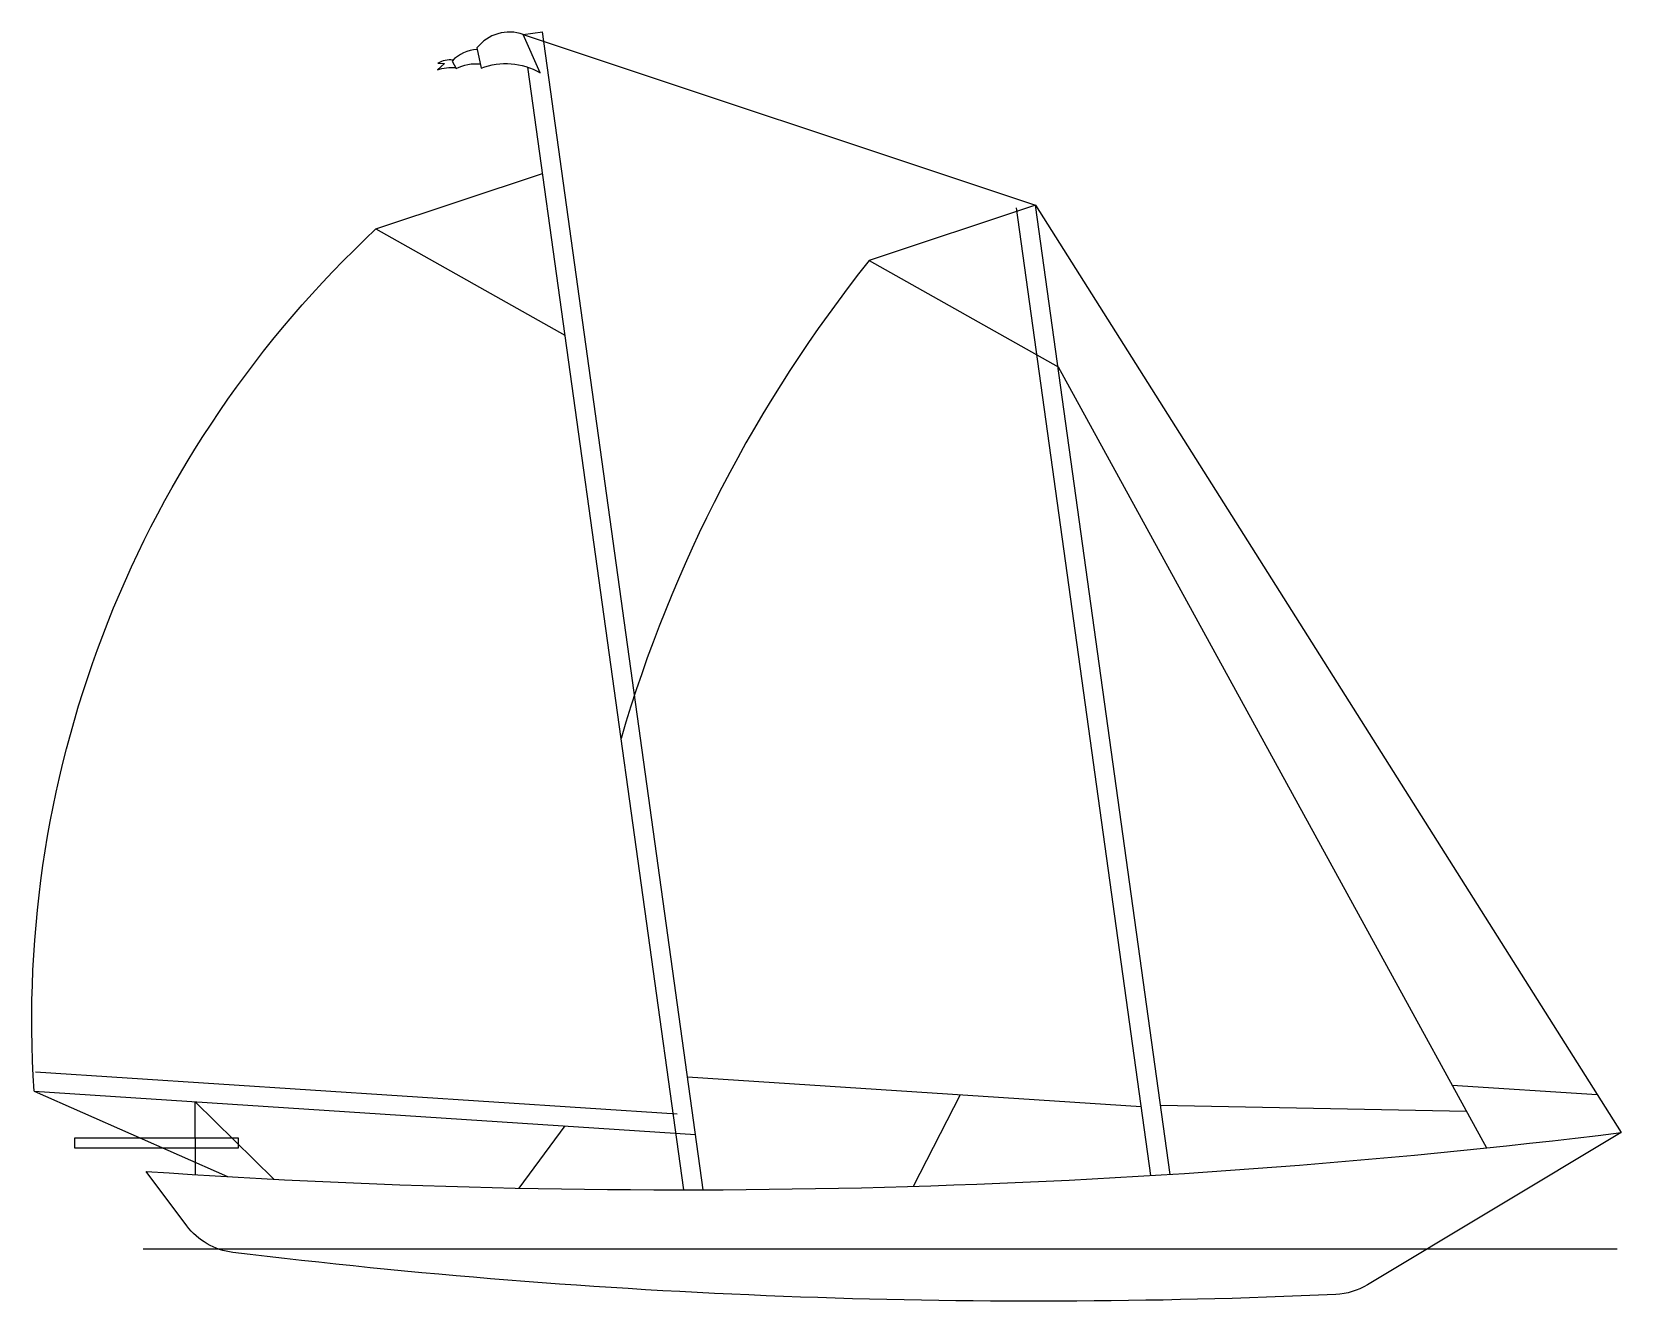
# Model space of a CAD drawing. Extents: x -16.4 to 0, y -0.5 to 12.6.
import ezdxf

# ---------------------------------------------------------------- set-up
doc = ezdxf.new("R2010")
doc.units = 0
doc.header["$MEASUREMENT"] = 0
doc.layers.add('C-BARCO', color=2, linetype='CONTINUOUS')

msp = doc.modelspace()

# ---------------------------------------------------------------- linework, layer by layer
at = {"layer": 'C-BARCO'}
for p, q in [((-11.301, 12.547), (-11.103, 12.575)), ((-11.301, 12.547), (-6.008, 10.784)), ((-9.442, 0.61), (-11.103, 12.575)), ((-9.644, 0.61), (-11.254, 12.208)), ((-4.818, 0.757), (-6.206, 10.756)), ((-6.008, 10.784), (0.042, 1.2)), ((-4.618, 0.769), (-6.008, 10.784)), ((-12.823, 10.537), (-10.87, 9.439)), ((-7.729, 10.21), (-5.776, 9.112)), ((-5.776, 9.112), (-1.349, 1.043)), ((-16.342, 1.829), (-9.712, 1.395)), ((-4.917, 1.468), (-9.604, 1.774)), ((-1.704, 1.689), (-0.207, 1.594)), ((-16.355, 1.629), (-14.355, 0.746)), ((-16.355, 1.629), (-9.521, 1.182)), ((-14.691, 1.52), (-13.879, 0.72)), ((-14.686, 0.766), (-14.691, 1.52)), ((-6.789, 1.59), (-7.272, 0.645)), ((-1.555, 1.417), (-4.717, 1.482)), ((-10.872, 1.27), (-11.348, 0.627)), ((-15.229, 0), (0, 0))]:
    msp.add_line(p, q, dxfattribs=at)
for points in [[(-11.301, 12.547, 0.322306), (-11.78, 12.408), (-11.736, 12.2, -0.225261), (-11.128, 12.151)], [(0.042, 1.2), (-2.58, -0.373, -0.124455), (-2.908, -0.472, -0.04168), (-14.301, -0.037, -0.204225), (-14.777, 0.238), (-15.198, 0.8, 0.047623)]]:
    msp.add_lwpolyline(points, format="xyb", close=True, dxfattribs=at)
for points in [[(-11.777, 12.393, 0.191872), (-12.037, 12.272), (-11.993, 12.195, -0.144477), (-11.745, 12.243)], [(-12.028, 12.282, 0.158967), (-12.183, 12.249), (-12.116, 12.246), (-12.188, 12.182, -0.095371), (-11.999, 12.205)], [(-16.355, 1.629, -0.224884), (-12.823, 10.537), (-11.102, 11.111)], [(-6.008, 10.784), (-7.729, 10.21, 0.097232), (-10.291, 5.272, 0.097232)]]:
    msp.add_lwpolyline(points, format="xyb", dxfattribs=at)
msp.add_lwpolyline([(-15.937, 1.044), (-14.243, 1.044), (-14.243, 1.144), (-15.937, 1.144)], close=True, dxfattribs=at)

doc.saveas('drawing.dxf')
